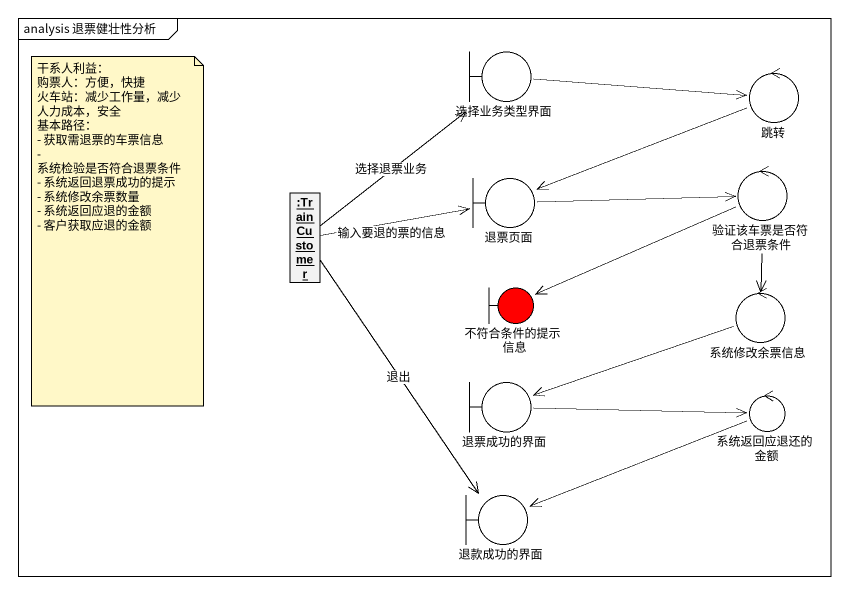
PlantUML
@startuml
mainframe analysis 退票健壮性分析
allowmixing
hide circle
hide empty members
boundary 选择业务类型界面
control 跳转
boundary 退票页面
control 验证该车票是否符合退票条件
object ":TrainCustomer" as TrainCustomer
boundary 不符合条件的提示信息 #FF0000
control 系统修改余票信息
boundary 退票成功的界面
control 系统返回应退还的金额
boundary 退款成功的界面
选择业务类型界面 -right-> 跳转
跳转 -left-> 退票页面
退票页面 -right-> 验证该车票是否符合退票条件
验证该车票是否符合退票条件 -left-> 不符合条件的提示信息
验证该车票是否符合退票条件 --> 系统修改余票信息
TrainCustomer -up-> 选择业务类型界面 : 选择退票业务
TrainCustomer -right-> 退票页面 : 输入要退的票的信息
TrainCustomer --> 退款成功的界面 : 退出
系统修改余票信息 -left-> 退票成功的界面
退票成功的界面 -right-> 系统返回应退还的金额
系统返回应退还的金额 -left-> 退款成功的界面
note as N1
  干系人利益：
  购票人：方便，快捷
  火车站：减少工作量，减少人力成本，安全
  基本路径：
  - 获取需退票的车票信息
  - 系统检验是否符合退票条件
  - 系统返回退票成功的提示
  - 系统修改余票数量
  - 系统返回应退的金额
  - 客户获取应退的金额
end note
@enduml
